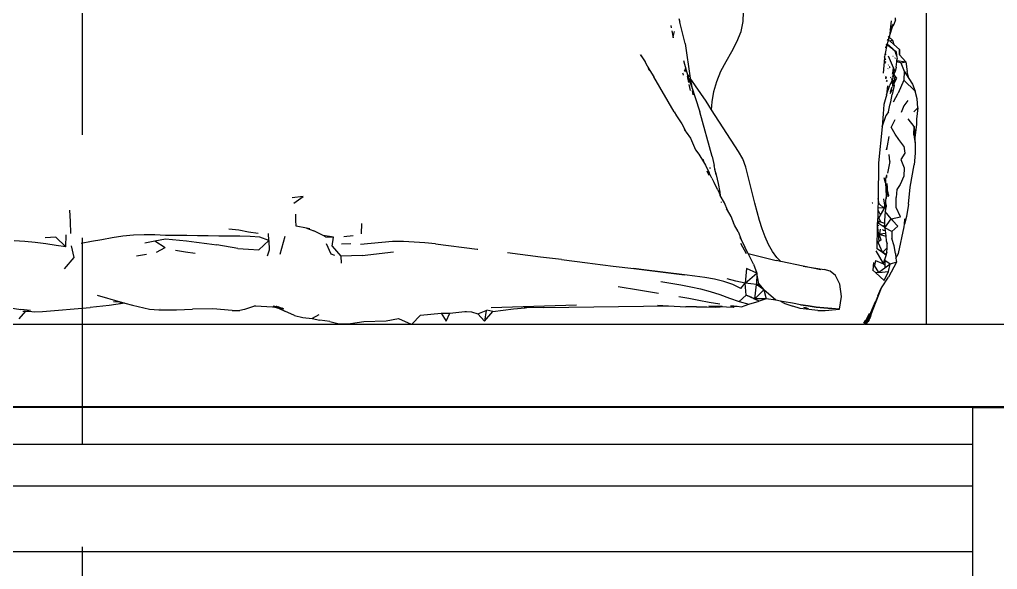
# Model space of a CAD drawing. Header units: millimetres. Extents: x 0 to 460473, y -68369 to 85219.
# Drawn here: x 224416 to 225009, y -38177 to -37843 of the extents above; entities that cross this region are included whole.
import ezdxf

# ---------------------------------------------------------------- set-up
doc = ezdxf.new("R2010")
doc.units = ezdxf.units.MM
doc.header["$LTSCALE"] = 50
doc.linetypes.add('HIDDEN2', pattern=[0.1875, 0.125, -0.0625])
for name, color, linetype in [('fur', 6, 'Continuous'), ('ha', 8, 'Continuous'), ('hid', 8, 'HIDDEN2'), ('wall', 2, 'Continuous'), ('win', 4, 'Continuous')]:
    doc.layers.add(name, color=color, linetype=linetype)

# ---------------------------------------------------------------- blocks, each defined once
blk = doc.blocks.new('2600')
at = {"layer": 'win'}
for p, q in [((7239.25, -153521.01), (9759.25, -153521.01)), ((7249.25, -153608.51), (9749.25, -153608.51)), ((7249.25, -153608.51), (9749.25, -153608.51))]:
    blk.add_line(p, q, dxfattribs=at)
blk.add_lwpolyline([(7199.25, -153721.01), (7249.25, -153721.01), (7249.25, -153521.01), (7199.25, -153521.01)], close=True, dxfattribs=at)
blk.add_lwpolyline([(7249.25, -153543.51), (8579.25, -153543.51), (8579.25, -153568.51), (7249.25, -153568.51)], dxfattribs=at)
blk = doc.blocks.new('EWEDSF')
at = {"layer": 'wall', "color": 2}
blk.add_line((225434, 29829.7), (221434, 29829.7), dxfattribs=at)
at = {"layer": 'fur', "xscale": -1}
blk.add_blockref('2600', (232243.25, 183350.2), dxfattribs=at)
blk = doc.blocks.new('12312')
for p, q in [((250590.54, -37194.21), (250590.54, -38539.32)), ((250479.66, -38355.57), (250479.85, -38349.71)), ((250440.51, -38353.78), (250441.1, -38356.04)), ((250444.31, -38368.95), (250441.1, -38356.04)), ((250478.3, -38361.7), (250479.66, -38355.57)), ((250569.41, -38355.08), (250568.75, -38360.65)), ((250568.75, -38360.65), (250570.79, -38357.13)), ((250570.42, -38358.28), (250570.79, -38357.13)), ((250571.89, -38354.6), (250570.97, -38357.41)), ((250571.89, -38354.6), (250571.98, -38353.4)), ((250435.77, -38358.03), (250436.01, -38359.38)), ((250436.35, -38361.28), (250437.12, -38365.52)), ((250437.32, -38364.15), (250437.96, -38361.68)), ((250475.84, -38367.84), (250478.3, -38361.7)), ((250568.72, -38360.97), (250568.3, -38364.48)), ((250568.62, -38363.86), (250570.42, -38358.28)), ((250570.42, -38358.28), (250568.72, -38360.97)), ((250568.75, -38360.65), (250568.72, -38360.97)), ((250570.97, -38357.41), (250570.42, -38358.28)), ((250437.19, -38365.3), (250437.32, -38364.15)), ((250444.31, -38368.95), (250447.5, -38389.88)), ((250472.7, -38373.85), (250475.84, -38367.84)), ((250566.57, -38368.81), (250566.92, -38369.12)), ((250567.54, -38367.04), (250566.89, -38366.78)), ((250567.54, -38367.04), (250566.92, -38369.12)), ((250568.14, -38365.02), (250567.54, -38367.04)), ((250567.54, -38367.04), (250568.21, -38365.09)), ((250568.69, -38367.52), (250567.54, -38367.04)), ((250568.14, -38365.02), (250567.66, -38364.55)), ((250568.3, -38364.48), (250568.14, -38365.02)), ((250568.21, -38365.09), (250568.14, -38365.02)), ((250568.21, -38365.09), (250568.25, -38364.97)), ((250570.09, -38366.94), (250568.21, -38365.09)), ((250568.25, -38364.97), (250568.62, -38363.86)), ((250568.25, -38364.97), (250568.3, -38364.48)), ((250570.09, -38366.94), (250568.69, -38367.52)), ((250570.86, -38369.42), (250568.69, -38367.52)), ((250570.09, -38366.94), (250570.86, -38369.42)), ((250469.31, -38379.78), (250472.7, -38373.85)), ((250566.77, -38369.74), (250565.61, -38375.03)), ((250565.61, -38375.03), (250565.64, -38375.09)), ((250566.16, -38371.49), (250566.2, -38371.23)), ((250566.7, -38369.7), (250566.2, -38371.23)), ((250566.46, -38369.5), (250566.69, -38369.67)), ((250566.48, -38369.41), (250566.49, -38369.33)), ((250566.54, -38369.49), (250566.48, -38369.41)), ((250566.54, -38369.49), (250566.48, -38369.44)), ((250566.7, -38369.61), (250566.54, -38369.49)), ((250566.69, -38369.67), (250566.7, -38369.61)), ((250566.7, -38369.7), (250566.69, -38369.67)), ((250566.7, -38369.61), (250566.83, -38369.42)), ((250566.78, -38369.67), (250566.7, -38369.61)), ((250566.77, -38369.74), (250566.7, -38369.7)), ((250566.78, -38369.67), (250566.77, -38369.74)), ((250570.28, -38372.41), (250566.77, -38369.74)), ((250566.83, -38369.42), (250566.78, -38369.67)), ((250570.28, -38372.41), (250566.78, -38369.67)), ((250566.92, -38369.12), (250566.83, -38369.42)), ((250566.92, -38369.12), (250570.1, -38371.99)), ((250570.1, -38371.99), (250572.37, -38374.04)), ((250570.28, -38372.41), (250570.1, -38371.99)), ((250570.32, -38372.44), (250570.28, -38372.41)), ((250570.32, -38372.44), (250570.35, -38372.49)), ((250570.35, -38372.49), (250570.44, -38372.78)), ((250572.37, -38374.04), (250570.35, -38372.49)), ((250570.52, -38372.84), (250570.44, -38372.78)), ((250574.44, -38372.55), (250570.86, -38369.42)), ((250572.13, -38374.85), (250571.73, -38373.83)), ((250572.13, -38374.85), (250572.37, -38374.04)), ((250572.23, -38375.09), (250572.13, -38374.85)), ((250572.23, -38375.09), (250572.37, -38374.04)), ((250572.37, -38374.04), (250572.57, -38375.96)), ((250574.34, -38375.64), (250574.44, -38372.55)), ((250574.44, -38372.55), (250574.48, -38375.8)), ((250417.71, -38376.58), (250417.26, -38375.82)), ((250417.26, -38375.82), (250420.2, -38379.99)), ((250422.92, -38385.32), (250420.2, -38379.99)), ((250443.35, -38379.18), (250446.05, -38388.69)), ((250466.12, -38385.77), (250469.31, -38379.78)), ((250565.33, -38377.61), (250564.48, -38386.85)), ((250565.45, -38380.37), (250565.22, -38380.56)), ((250565.38, -38377.1), (250565.33, -38377.61)), ((250565.33, -38377.61), (250565.82, -38378.91)), ((250565.5, -38375.76), (250565.38, -38377.1)), ((250565.82, -38378.91), (250565.38, -38377.1)), ((250565.49, -38381.02), (250565.64, -38380.73)), ((250565.64, -38375.09), (250565.5, -38375.76)), ((250565.64, -38375.09), (250566.03, -38375.88)), ((250566.14, -38379.79), (250565.67, -38380.18)), ((250565.83, -38380.37), (250566.14, -38379.79)), ((250570.84, -38383.64), (250567.74, -38376.66)), ((250570.4, -38376.56), (250570.52, -38376.55)), ((250571.35, -38377.5), (250571.37, -38377.44)), ((250571.59, -38377.67), (250571.59, -38377.74)), ((250571.73, -38377.89), (250571.76, -38377.86)), ((250571.84, -38378), (250571.85, -38377.95)), ((250571.9, -38378), (250571.88, -38378.03)), ((250572, -38378.15), (250572.01, -38378.12)), ((250572.57, -38375.96), (250572.23, -38375.09)), ((250572.42, -38383.18), (250572.75, -38380.04)), ((250573.2, -38377.54), (250572.57, -38375.96)), ((250572.75, -38380.04), (250572.83, -38379.28)), ((250575.2, -38380.7), (250572.75, -38380.04)), ((250572.83, -38379.28), (250572.86, -38379.01)), ((250572.83, -38379.28), (250578.27, -38379.96)), ((250572.86, -38379.01), (250573.2, -38377.54)), ((250574.34, -38375.64), (250574.48, -38375.8)), ((250574.48, -38375.8), (250578.27, -38379.96)), ((250575.2, -38380.7), (250578.27, -38379.96)), ((250575.2, -38380.7), (250577.25, -38385.77)), ((250578.27, -38379.96), (250579.04, -38385.84)), ((250421.81, -38383.33), (250422.92, -38385.32)), ((250422.92, -38385.32), (250422.14, -38384.02)), ((250422.92, -38385.32), (250425.31, -38389.14)), ((250442.79, -38386.7), (250442.97, -38387.17)), ((250444.36, -38385.55), (250444.03, -38385.11)), ((250444.49, -38385.97), (250444.03, -38385.11)), ((250444.36, -38385.55), (250444.15, -38384.9)), ((250444.19, -38384.37), (250444.24, -38384.5)), ((250444.44, -38385.66), (250444.36, -38385.55)), ((250444.49, -38385.97), (250444.36, -38385.55)), ((250444.51, -38386.08), (250444.49, -38385.97)), ((250463.56, -38391.91), (250466.12, -38385.77)), ((250567.44, -38384.16), (250567.38, -38384.22)), ((250567.44, -38384.3), (250567.49, -38384.26)), ((250567.52, -38382.1), (250567.74, -38381.87)), ((250568.46, -38382.98), (250568.22, -38383.26)), ((250568.39, -38383.46), (250568.63, -38383.24)), ((250570.25, -38387.06), (250570.84, -38383.64)), ((250570.84, -38383.64), (250570.45, -38388.63)), ((250571.84, -38386), (250570.84, -38383.64)), ((250570.88, -38387.82), (250571.84, -38386)), ((250572.42, -38383.18), (250571.84, -38386)), ((250577.25, -38385.77), (250577.03, -38391.15)), ((250577.25, -38385.77), (250580.09, -38390.13)), ((250580.09, -38390.13), (250579.04, -38385.84)), ((250437.76, -38410.33), (250425.31, -38389.14)), ((250442.97, -38387.17), (250443.27, -38388.08)), ((250445.77, -38389.16), (250446.05, -38389.66)), ((250446.88, -38388.96), (250445.88, -38387.61)), ((250446.05, -38389.66), (250445.9, -38388.94)), ((250445.92, -38388.92), (250446.23, -38389.48)), ((250446.44, -38389.89), (250446.05, -38388.69)), ((250446.69, -38392.64), (250446.05, -38389.66)), ((250446.05, -38389.66), (250446.42, -38390.32)), ((250446.24, -38389.51), (250446.23, -38389.48)), ((250446.48, -38389.97), (250446.44, -38389.89)), ((250447.5, -38391.86), (250446.48, -38389.97)), ((250446.48, -38389.97), (250447.48, -38391.71)), ((250446.48, -38389.97), (250446.8, -38390.97)), ((250446.8, -38390.97), (250446.87, -38391.09)), ((250446.87, -38391.09), (250447.59, -38392.36)), ((250446.87, -38391.09), (250448.36, -38395.48)), ((250447.06, -38389.23), (250446.88, -38388.96)), ((250457.05, -38403.91), (250447.5, -38389.88)), ((250447.5, -38389.88), (250448.36, -38395.48)), ((250461.84, -38398.11), (250463.56, -38391.91)), ((250565.49, -38388.36), (250565.52, -38388.35)), ((250566.52, -38389.4), (250565.76, -38389.32)), ((250566.05, -38390.43), (250566.52, -38389.4)), ((250566.44, -38391.94), (250566.81, -38391.43)), ((250566.81, -38391.43), (250566.49, -38392.11)), ((250569.86, -38391.26), (250568.58, -38394.27)), ((250569.33, -38389.68), (250568.85, -38389.63)), ((250569.86, -38391.26), (250569.7, -38390.09)), ((250570.1, -38390.68), (250569.86, -38391.26)), ((250570.3, -38394.41), (250569.86, -38391.26)), ((250570.04, -38390.47), (250570.1, -38390.68)), ((250570.14, -38390.58), (250570.1, -38390.68)), ((250570.1, -38390.68), (250570.86, -38393.54)), ((250570.33, -38390.04), (250570.14, -38390.58)), ((250570.15, -38386.95), (250570.25, -38387.06)), ((250570.15, -38387.36), (250570.19, -38387.39)), ((250570.15, -38387.62), (250570.19, -38387.39)), ((250570.15, -38389.2), (250570.45, -38388.63)), ((250570.19, -38387.39), (250570.25, -38387.06)), ((250570.45, -38388.63), (250570.33, -38390.04)), ((250570.45, -38388.63), (250570.82, -38387.93)), ((250570.82, -38387.93), (250570.88, -38387.82)), ((250570.82, -38387.93), (250571.36, -38388.39)), ((250570.88, -38387.82), (250571.36, -38388.39)), ((250571.57, -38388.57), (250570.89, -38393.38)), ((250570.89, -38393.38), (250572.73, -38390.02)), ((250571.36, -38388.39), (250571.57, -38388.57)), ((250572.73, -38390.02), (250571.57, -38388.57)), ((250577.03, -38391.15), (250573.57, -38399.08)), ((250583.87, -38397.84), (250577.03, -38391.15)), ((250580.09, -38390.13), (250582.3, -38393.51)), ((250447.73, -38397.51), (250446.93, -38393.79)), ((250448.36, -38395.48), (250450.44, -38401.59)), ((250448.36, -38395.48), (250448.43, -38395.96)), ((250448.65, -38397.36), (250449.05, -38400.01)), ((250460.74, -38404.27), (250461.84, -38398.11)), ((250566.52, -38400.04), (250568.58, -38394.27)), ((250567.12, -38394.52), (250566.52, -38400.04)), ((250569.76, -38397.09), (250568.71, -38399.23)), ((250568.71, -38399.23), (250569.77, -38397.35)), ((250569.68, -38395.47), (250568.72, -38398.54)), ((250571.09, -38394.37), (250569.9, -38399.93)), ((250570.3, -38394.41), (250570.28, -38394.48)), ((250570.28, -38394.48), (250570.3, -38394.45)), ((250570.36, -38394.94), (250570.28, -38394.48)), ((250570.3, -38394.45), (250570.3, -38394.41)), ((250570.86, -38393.54), (250570.7, -38394.67)), ((250570.89, -38393.38), (250570.86, -38393.54)), ((250570.86, -38393.54), (250571.09, -38394.37)), ((250582.3, -38393.51), (250583.87, -38397.84)), ((250585.1, -38402.4), (250583.87, -38397.84)), ((250450.44, -38401.59), (250453.32, -38410.37)), ((250460.4, -38409.1), (250457.05, -38403.91)), ((250460.4, -38409.1), (250460.74, -38404.27)), ((250566.15, -38401.6), (250564.89, -38405.98)), ((250566.48, -38400.44), (250566.15, -38401.6)), ((250566.15, -38401.6), (250566.2, -38401.71)), ((250566.52, -38400.04), (250566.48, -38400.44)), ((250568.61, -38406.34), (250569.19, -38404.26)), ((250568.71, -38399.31), (250568.71, -38399.23)), ((250569.19, -38404.26), (250569.9, -38399.93)), ((250570.84, -38404.23), (250573.57, -38399.08)), ((250579.4, -38403.44), (250576.95, -38406.72)), ((250585.49, -38407.97), (250585.1, -38402.4)), ((250437.76, -38410.33), (250439.25, -38412.83)), ((250460.72, -38437.39), (250453.32, -38410.37)), ((250476.84, -38434.55), (250460.4, -38409.1)), ((250564.89, -38405.98), (250564.52, -38411.51)), ((250567.71, -38410.39), (250566.35, -38412.49)), ((250567.71, -38410.39), (250568.61, -38406.34)), ((250576.95, -38406.72), (250575.36, -38410.8)), ((250583.01, -38410.46), (250585.49, -38407.97)), ((250585.49, -38407.97), (250584.77, -38414.8)), ((250439.25, -38412.83), (250442.39, -38417.7)), ((250564.52, -38411.51), (250563.78, -38419.52)), ((250563.78, -38419.52), (250566.35, -38412.49)), ((250566.35, -38412.49), (250566.48, -38412.15)), ((250571.61, -38415.29), (250569.33, -38419.61)), ((250583.22, -38419.33), (250579.71, -38414.68)), ((250584.77, -38414.8), (250584.65, -38418.14)), ((250442.39, -38417.7), (250444.98, -38422.75)), ((250443.76, -38421.09), (250444.98, -38422.75)), ((250563.78, -38419.52), (250561.75, -38441.32)), ((250571.82, -38424.02), (250569.33, -38419.61)), ((250583.12, -38424.42), (250583.22, -38419.33)), ((250583.22, -38419.33), (250583.64, -38426.01)), ((250584.65, -38418.14), (250583.64, -38426.01)), ((250444.98, -38422.75), (250447.67, -38426.41)), ((250447.67, -38426.41), (250450.76, -38433.37)), ((250567.98, -38425.44), (250566.85, -38430.94)), ((250574.05, -38427.07), (250571.82, -38424.02)), ((250577.09, -38431.24), (250574.05, -38427.07)), ((250583.12, -38424.42), (250583.8, -38429.83)), ((250583.64, -38426.01), (250583.7, -38427.02)), ((250583.7, -38427.02), (250583.8, -38429.83)), ((250450.76, -38433.37), (250452.71, -38436)), ((250566.85, -38430.94), (250566.52, -38433.39)), ((250566.52, -38433.39), (250566.84, -38431.67)), ((250577.09, -38431.24), (250577.59, -38435.38)), ((250583.8, -38429.83), (250583.94, -38435.39)), ((250452.71, -38436), (250455.5, -38440.73)), ((250455.5, -38440.73), (250455.06, -38439.07)), ((250455.29, -38439.26), (250455.5, -38440.73)), ((250460.72, -38437.39), (250461.93, -38442.94)), ((250479.41, -38438.97), (250476.84, -38434.55)), ((250481.29, -38443.99), (250479.41, -38438.97)), ((250568.44, -38440.48), (250568.12, -38436.27)), ((250577.59, -38435.38), (250575.27, -38439.33)), ((250575.27, -38439.33), (250577.14, -38444.35)), ((250583.94, -38435.39), (250583.33, -38442.61)), ((250455.5, -38440.73), (250456.69, -38442.75)), ((250456.69, -38442.75), (250459.05, -38447.49)), ((250459.35, -38444.32), (250459.51, -38444.86)), ((250459.58, -38444.3), (250459.55, -38444.2)), ((250463.16, -38448.55), (250461.93, -38442.94)), ((250462.17, -38445.23), (250463.16, -38448.55)), ((250486.59, -38465.71), (250481.29, -38443.99)), ((250561.75, -38441.32), (250561.4, -38462.89)), ((250568.44, -38440.48), (250567.16, -38447.6)), ((250577.14, -38444.35), (250577.04, -38449.51)), ((250580.88, -38456.17), (250583.33, -38442.61)), ((250457.48, -38446.21), (250458.71, -38448.83)), ((250460.5, -38450.73), (250459.05, -38447.49)), ((250460.5, -38450.73), (250462.02, -38453.43)), ((250463.16, -38448.55), (250464.45, -38453.79)), ((250565.94, -38453.43), (250565.06, -38450.48)), ((250565.99, -38451.57), (250565.89, -38452.29)), ((250566.43, -38448.69), (250565.99, -38451.34)), ((250565.99, -38451.34), (250566.01, -38451.47)), ((250566.01, -38451.47), (250565.99, -38451.57)), ((250565.99, -38451.57), (250566.05, -38451.7)), ((250566, -38451.86), (250566.05, -38451.7)), ((250566.43, -38448.69), (250566.42, -38450.32)), ((250577.04, -38449.51), (250574.8, -38454.4)), ((250464.28, -38457.72), (250462.02, -38453.43)), ((250464.28, -38457.72), (250465.62, -38461)), ((250464.45, -38453.79), (250465.44, -38459.1)), ((250565.89, -38452.29), (250565.94, -38453.43)), ((250565.94, -38453.43), (250566.3, -38461.59)), ((250566.55, -38455.83), (250566.55, -38456.03)), ((250566.55, -38456.03), (250566.83, -38458.01)), ((250566.56, -38455.6), (250566.56, -38455.51)), ((250566.56, -38455.6), (250566.9, -38457.49)), ((250566.81, -38456.29), (250566.56, -38455.6)), ((250566.58, -38454.91), (250566.81, -38456.29)), ((250566.61, -38453.84), (250566.81, -38456.29)), ((250566.81, -38456.39), (250566.81, -38456.29)), ((250566.81, -38456.39), (250566.9, -38457.49)), ((250566.83, -38458.01), (250566.9, -38457.56)), ((250566.83, -38458.01), (250566.84, -38458.12)), ((250566.9, -38457.49), (250566.9, -38457.56)), ((250566.9, -38457.56), (250567.58, -38461.56)), ((250572.79, -38457.54), (250572.3, -38462.43)), ((250574.8, -38454.4), (250572.79, -38457.54)), ((250579.9, -38466.33), (250580.88, -38456.17)), ((250212.67, -38461.69), (250206.13, -38462.66)), ((250207.16, -38465.79), (250212.67, -38461.69)), ((250465.44, -38459.1), (250465.71, -38461.16)), ((250465.71, -38461.16), (250465.62, -38461)), ((250468.26, -38465.56), (250465.71, -38461.16)), ((250561.4, -38462.89), (250561.36, -38465.56)), ((250562.04, -38466.21), (250561.4, -38462.89)), ((250565.44, -38467.04), (250564.98, -38463.21)), ((250566.3, -38461.59), (250565.92, -38464.16)), ((250566.82, -38458.32), (250566.3, -38461.59)), ((250566.3, -38461.59), (250566.36, -38462.89)), ((250566.36, -38462.89), (250566.82, -38458.32)), ((250566.8, -38458.17), (250566.84, -38458.12)), ((250566.82, -38458.32), (250566.8, -38458.17)), ((250566.82, -38458.32), (250567.27, -38462.05)), ((250566.84, -38458.12), (250567.33, -38461.96)), ((250567.16, -38458.43), (250567.66, -38461.44)), ((250567.85, -38461.17), (250567.77, -38460.64)), ((250572.43, -38468.35), (250572.3, -38462.43)), ((250466.22, -38465.05), (250466.26, -38465.33)), ((250470.04, -38470.07), (250468.26, -38465.56)), ((250470.04, -38470.07), (250469.52, -38469.21)), ((250489.52, -38476.29), (250486.59, -38465.71)), ((250558.09, -38466.02), (250557.81, -38465.98)), ((250557.82, -38465.54), (250558.04, -38465.49)), ((250558.04, -38465.49), (250558.08, -38465.4)), ((250558.04, -38465.49), (250558.08, -38465.5)), ((250561.29, -38469.86), (250561.28, -38470.4)), ((250561.32, -38468.44), (250561.29, -38469.86)), ((250561.29, -38469.86), (250562.9, -38473.08)), ((250561.36, -38465.56), (250561.32, -38468.44)), ((250561.32, -38468.44), (250564.64, -38468.69)), ((250561.36, -38465.56), (250562.04, -38466.21)), ((250562.04, -38466.21), (250564.64, -38468.69)), ((250562.9, -38473.08), (250564.84, -38469.6)), ((250564.64, -38468.69), (250565.04, -38468.72)), ((250564.84, -38469.6), (250565.04, -38468.72)), ((250564.84, -38469.6), (250565.31, -38468.74)), ((250565.04, -38468.72), (250565.44, -38467.04)), ((250565.04, -38468.72), (250565.31, -38468.74)), ((250565.31, -38468.74), (250565.97, -38467.56)), ((250565.94, -38469.5), (250565.7, -38470.88)), ((250565.92, -38464.16), (250565.92, -38465.54)), ((250565.92, -38465.54), (250566.29, -38467.49)), ((250565.97, -38467.56), (250565.92, -38465.54)), ((250565.99, -38468.97), (250565.94, -38469.5)), ((250566, -38468.8), (250565.97, -38467.56)), ((250565.99, -38468.97), (250566, -38468.8)), ((250566.29, -38467.49), (250566, -38468.8)), ((250566, -38468.8), (250566.06, -38468.8)), ((250574.96, -38474.09), (250572.43, -38468.35)), ((250579.9, -38466.33), (250578.68, -38473.93)), ((250071.57, -38476.94), (250071.24, -38470.14)), ((250208.36, -38476.07), (250208.3, -38472.52)), ((250472.4, -38473.99), (250470.04, -38470.07)), ((250474.34, -38479.13), (250472.4, -38473.99)), ((250561.22, -38473.46), (250561.1, -38476.59)), ((250561.28, -38470.4), (250561.17, -38473.36)), ((250561.17, -38473.36), (250561.22, -38473.46)), ((250561.22, -38473.46), (250561.87, -38474.93)), ((250561.68, -38475.28), (250561.76, -38475.13)), ((250561.87, -38474.93), (250562.9, -38473.08)), ((250561.87, -38474.93), (250562.87, -38477.17)), ((250565.7, -38470.88), (250565.23, -38476.38)), ((250565.46, -38480.69), (250569.25, -38475.35)), ((250569.25, -38475.35), (250565.7, -38470.88)), ((250569.25, -38475.35), (250574.96, -38474.09)), ((250569.25, -38475.35), (250569.52, -38475.64)), ((250569.52, -38475.64), (250569.49, -38475.53)), ((250569.52, -38475.64), (250569.71, -38475.84)), ((250569.74, -38475.72), (250569.71, -38475.84)), ((250569.71, -38475.84), (250570.11, -38476.28)), ((250578.68, -38473.93), (250577.42, -38478.45)), ((250577.42, -38478.45), (250577.7, -38475.22)), ((250071.89, -38484.29), (250071.57, -38476.94)), ((250173.64, -38482.24), (250167.57, -38481.51)), ((250208.47, -38479.78), (250208.36, -38476.07)), ((250214.85, -38480.88), (250208.47, -38479.78)), ((250216.71, -38481.37), (250214.85, -38480.88)), ((250214.85, -38480.88), (250219.12, -38482.63)), ((250248.04, -38484.51), (250248.42, -38478.14)), ((250474.34, -38479.13), (250473.62, -38477.89)), ((250476.52, -38482.9), (250474.34, -38479.13)), ((250491.12, -38481.41), (250489.52, -38476.29)), ((250492.92, -38486.32), (250491.12, -38481.41)), ((250561.01, -38482.4), (250561.06, -38480.11)), ((250561.04, -38479.88), (250561.08, -38477.73)), ((250561.06, -38480.11), (250561.04, -38479.88)), ((250561.06, -38480.11), (250561.29, -38482.6)), ((250561.14, -38477.14), (250561.08, -38477.73)), ((250561.85, -38478.23), (250561.08, -38477.73)), ((250561.12, -38476.89), (250561.09, -38477.07)), ((250561.09, -38477.11), (250561.09, -38477.07)), ((250561.09, -38477.11), (250561.14, -38477.14)), ((250561.1, -38476.59), (250561.1, -38476.86)), ((250561.1, -38476.59), (250562.87, -38477.17)), ((250561.1, -38476.86), (250561.12, -38476.89)), ((250561.12, -38476.89), (250562.01, -38478.33)), ((250561.85, -38478.23), (250561.14, -38477.14)), ((250561.86, -38479.59), (250561.5, -38479.21)), ((250562.01, -38478.33), (250561.85, -38478.23)), ((250564.54, -38479.95), (250562.01, -38478.33)), ((250562.43, -38476.84), (250562.3, -38476.72)), ((250562.37, -38484.48), (250562.8, -38481.56)), ((250562.87, -38477.17), (250565.23, -38477.94)), ((250565.24, -38479.35), (250564.54, -38479.95)), ((250564.84, -38480.14), (250564.54, -38479.95)), ((250565.31, -38479.91), (250564.84, -38480.14)), ((250565.35, -38480.47), (250564.84, -38480.14)), ((250565.23, -38476.38), (250565.23, -38477.94)), ((250565.23, -38477.94), (250565.24, -38479.35)), ((250565.24, -38479.35), (250565.24, -38479.56)), ((250565.24, -38479.56), (250565.31, -38479.91)), ((250565.31, -38479.91), (250565.35, -38480.47)), ((250565.43, -38480.52), (250565.35, -38480.47)), ((250565.35, -38480.47), (250565.65, -38482.4)), ((250569.71, -38483.03), (250565.46, -38480.69)), ((250573.39, -38479.83), (250569.71, -38483.03)), ((250570.07, -38475.97), (250570.11, -38476.28)), ((250570.11, -38476.28), (250570.09, -38475.99)), ((250570.14, -38476.31), (250570.11, -38476.28)), ((250570.14, -38476.31), (250573.39, -38479.83)), ((250573.72, -38496.27), (250577.27, -38480.15)), ((250577.27, -38480.15), (250577.42, -38478.45)), ((250062.8, -38486.37), (250056.35, -38486.83)), ((250068.78, -38492.38), (250062.8, -38486.37)), ((250068.78, -38492.38), (250068.98, -38485.04)), ((250097.01, -38486.82), (250090.64, -38488)), ((250103.43, -38485.85), (250097.01, -38486.82)), ((250109.91, -38485.25), (250103.43, -38485.85)), ((250116.39, -38484.99), (250109.91, -38485.25)), ((250122.85, -38485.03), (250116.39, -38484.99)), ((250122.84, -38488.68), (250129.17, -38487.49)), ((250129.27, -38485.35), (250122.85, -38485.03)), ((250129.17, -38487.49), (250142, -38488.61)), ((250142.14, -38485.44), (250129.27, -38485.35)), ((250148.63, -38485.53), (250142.14, -38485.44)), ((250155.16, -38485.69), (250148.63, -38485.53)), ((250161.7, -38485.78), (250155.16, -38485.69)), ((250168.14, -38485.81), (250161.7, -38485.78)), ((250174.41, -38485.85), (250168.14, -38485.81)), ((250179.66, -38483.46), (250173.64, -38482.24)), ((250180.52, -38486.03), (250174.41, -38485.85)), ((250185.55, -38484.3), (250179.66, -38483.46)), ((250186.52, -38486.4), (250180.52, -38486.03)), ((250192, -38488.46), (250186.52, -38486.4)), ((250192, -38488.46), (250191.64, -38484.17)), ((250201.54, -38485.99), (250198.58, -38497.02)), ((250224.8, -38485.33), (250219.12, -38482.63)), ((250231.16, -38486.51), (250224.8, -38485.33)), ((250226.33, -38486.31), (250224.8, -38485.33)), ((250226.33, -38486.31), (250231.16, -38486.51)), ((250230.29, -38491.9), (250231.16, -38486.51)), ((250243.04, -38485.53), (250237.38, -38486.18)), ((250476.52, -38482.9), (250478.27, -38487.93)), ((250477.62, -38486.67), (250478.27, -38487.93)), ((250494.96, -38490.91), (250492.92, -38486.32)), ((250560.88, -38488.6), (250560.96, -38484.68)), ((250560.96, -38484.61), (250560.97, -38483.99)), ((250560.96, -38484.61), (250561.05, -38484.63)), ((250560.96, -38484.68), (250560.96, -38484.61)), ((250560.96, -38484.68), (250561.05, -38484.82)), ((250560.97, -38483.99), (250560.98, -38483.88)), ((250560.98, -38483.58), (250561.01, -38482.4)), ((250560.98, -38483.58), (250560.98, -38483.88)), ((250560.98, -38483.88), (250561.04, -38483.91)), ((250561.29, -38482.6), (250561.89, -38489.12)), ((250561.88, -38484.27), (250561.29, -38482.6)), ((250561.88, -38484.27), (250562.37, -38484.48)), ((250562.09, -38484.87), (250561.88, -38484.27)), ((250562.09, -38484.87), (250563.98, -38485.29)), ((250563.21, -38488.03), (250562.09, -38484.87)), ((250562.37, -38484.48), (250565.83, -38484.11)), ((250562.37, -38484.48), (250563.98, -38485.29)), ((250563.98, -38485.29), (250566.01, -38485.74)), ((250564.4, -38482.18), (250564.07, -38481.85)), ((250564.21, -38481.88), (250564.4, -38482.18)), ((250564.4, -38482.18), (250565.65, -38482.4)), ((250565.65, -38482.4), (250565.83, -38484.11)), ((250565.83, -38484.11), (250566.01, -38485.74)), ((250566.01, -38485.74), (250566.33, -38488.75)), ((250569.71, -38483.03), (250569.72, -38487.29)), ((250571.16, -38491.65), (250569.72, -38487.29)), ((250043.92, -38489.03), (250037.51, -38488.61)), ((250050.29, -38489.68), (250043.92, -38489.03)), ((250056.63, -38490.51), (250050.29, -38489.68)), ((250062.92, -38491.43), (250056.63, -38490.51)), ((250068.78, -38492.38), (250062.92, -38491.43)), ((250072.12, -38491.73), (250073.58, -38498.7)), ((250084.3, -38489.15), (250078.08, -38490.37)), ((250090.64, -38488), (250084.3, -38489.15)), ((250116.75, -38489.92), (250122.84, -38488.68)), ((250122.84, -38488.68), (250129, -38492.76)), ((250123.75, -38495.55), (250129, -38492.76)), ((250142, -38488.61), (250148.14, -38489.4)), ((250148.14, -38489.4), (250154.27, -38490.22)), ((250154.27, -38490.22), (250160.45, -38491.12)), ((250173.17, -38493.3), (250160.45, -38491.12)), ((250173.17, -38493.3), (250179.6, -38493.67)), ((250192, -38488.46), (250185.88, -38494.11)), ((250192, -38488.46), (250192.12, -38494.28)), ((250226.63, -38490.28), (250229.53, -38496.5)), ((250230.29, -38491.9), (250235.58, -38498.02)), ((250241.62, -38490.44), (250235.93, -38490.61)), ((250260.47, -38489.59), (250247.59, -38490.82)), ((250267, -38489.17), (250260.47, -38489.59)), ((250273.56, -38489.06), (250267, -38489.17)), ((250280.09, -38489.39), (250273.56, -38489.06)), ((250286.56, -38489.87), (250280.09, -38489.39)), ((250293, -38490.44), (250286.56, -38489.87)), ((250293, -38490.44), (250318.34, -38493.66)), ((250477.97, -38490.09), (250481.47, -38496.37)), ((250478.27, -38487.93), (250480.59, -38492.44)), ((250482.52, -38496.26), (250480.59, -38492.44)), ((250497.28, -38495.11), (250494.96, -38490.91)), ((250560.37, -38492.96), (250560.8, -38493.26)), ((250560.8, -38493.26), (250560.88, -38488.6)), ((250560.8, -38493.26), (250563.49, -38495.19)), ((250560.88, -38488.6), (250561.46, -38489.9)), ((250561.89, -38489.12), (250561.46, -38489.9)), ((250561.46, -38489.9), (250563.93, -38495.41)), ((250563.21, -38488.03), (250561.89, -38489.12)), ((250564.34, -38495.63), (250566.83, -38492.98)), ((250566.33, -38488.75), (250566.98, -38490.5)), ((250566.67, -38495.82), (250566.83, -38492.98)), ((250566.83, -38492.98), (250566.98, -38490.5)), ((250571.89, -38496.29), (250571.16, -38491.65)), ((250073.58, -38498.7), (250067.86, -38505.71)), ((250111.74, -38497.82), (250117.74, -38496.66)), ((250135.36, -38494.39), (250141.36, -38495.31)), ((250141.36, -38495.31), (250147.3, -38496.15)), ((250179.6, -38493.67), (250185.88, -38494.11)), ((250192.12, -38494.28), (250190.83, -38498.07)), ((250229.53, -38496.5), (250231.73, -38497.42)), ((250248.48, -38497.55), (250235.58, -38498.02)), ((250235.58, -38498.02), (250235.85, -38502.15)), ((250248.48, -38497.55), (250267.61, -38495.41)), ((250318.34, -38493.66), (250318.69, -38493.7)), ((250318.69, -38493.7), (250318.73, -38493.71)), ((250356.68, -38498.54), (250336.75, -38495.93)), ((250369.39, -38500.05), (250356.68, -38498.54)), ((250485.88, -38502.91), (250482.52, -38496.26)), ((250482.52, -38496.26), (250499.66, -38500.6)), ((250499.93, -38498.8), (250497.28, -38495.11)), ((250502.46, -38501.18), (250499.93, -38498.8)), ((250560.04, -38494.74), (250564.51, -38502.47)), ((250563.49, -38495.19), (250563.93, -38495.41)), ((250563.49, -38495.19), (250563.99, -38495.54)), ((250563.93, -38495.41), (250563.99, -38495.54)), ((250563.93, -38495.41), (250564.34, -38495.63)), ((250563.99, -38495.54), (250564.25, -38495.72)), ((250564.25, -38495.72), (250564.34, -38495.63)), ((250564.25, -38495.72), (250564.82, -38496.13)), ((250564.34, -38495.63), (250566.39, -38496.7)), ((250566.24, -38497.14), (250564.51, -38502.47)), ((250564.82, -38496.13), (250565.09, -38496.24)), ((250564.82, -38496.13), (250565.08, -38496.32)), ((250565.08, -38496.32), (250565.09, -38496.24)), ((250565.08, -38496.32), (250565.24, -38496.43)), ((250565.09, -38496.24), (250565.27, -38496.31)), ((250565.27, -38496.31), (250565.24, -38496.43)), ((250565.24, -38496.43), (250565.28, -38496.46)), ((250565.27, -38496.31), (250565.31, -38496.33)), ((250565.31, -38496.33), (250565.28, -38496.46)), ((250565.28, -38496.46), (250566.24, -38497.14)), ((250565.31, -38496.33), (250566.4, -38496.77)), ((250565.59, -38500.54), (250566.03, -38498.03)), ((250566.4, -38496.77), (250566.24, -38497.14)), ((250566.24, -38497.14), (250566.28, -38497.17)), ((250566.67, -38495.82), (250566.39, -38496.7)), ((250566.39, -38496.7), (250566.41, -38496.71)), ((250566.39, -38496.7), (250566.4, -38496.77)), ((250571.89, -38496.29), (250572.24, -38499.25)), ((250572.24, -38499.25), (250573.72, -38496.27)), ((250572.24, -38499.25), (250572.53, -38501.62)), ((250369.39, -38500.05), (250385.22, -38502.02)), ((250385.22, -38502.02), (250388.3, -38502.4)), ((250388.3, -38502.4), (250400.81, -38503.99)), ((250400.81, -38503.99), (250413.24, -38505.49)), ((250413.24, -38505.49), (250444.03, -38509.25)), ((250419.4, -38506.29), (250413.24, -38505.49)), ((250481.58, -38505.45), (250480.77, -38514.29)), ((250487.8, -38508.29), (250481.58, -38505.45)), ((250485.88, -38502.91), (250487.8, -38508.29)), ((250502.46, -38501.18), (250499.66, -38500.6)), ((250516.01, -38503.99), (250502.46, -38501.18)), ((250516.01, -38503.99), (250528.62, -38506.04)), ((250526.78, -38506.23), (250516.01, -38503.99)), ((250558.71, -38501.84), (250558.3, -38506.45)), ((250558.71, -38501.78), (250558.71, -38501.84)), ((250559.21, -38503.6), (250559.07, -38503.37)), ((250559.81, -38500.57), (250559.21, -38503.6)), ((250561.8, -38507.83), (250559.21, -38503.6)), ((250559.81, -38500.57), (250563.67, -38502.13)), ((250565.47, -38505.16), (250561.8, -38507.83)), ((250563.58, -38502.48), (250563.67, -38502.13)), ((250563.67, -38502.13), (250563.9, -38502.22)), ((250563.9, -38502.22), (250563.81, -38502.59)), ((250563.9, -38502.22), (250564.51, -38502.47)), ((250564.51, -38502.47), (250565.52, -38503.29)), ((250568.77, -38502.76), (250565.47, -38505.16)), ((250565.52, -38503.29), (250565.47, -38505.16)), ((250565.59, -38500.54), (250565.52, -38503.29)), ((250568.77, -38502.76), (250565.59, -38500.54)), ((250567.62, -38507.33), (250568.77, -38502.76)), ((250572.53, -38501.62), (250567.76, -38510.79)), ((250572.53, -38501.62), (250568.77, -38502.76)), ((250444.03, -38509.25), (250419.4, -38506.29)), ((250450.2, -38510.06), (250444.03, -38509.25)), ((250456.24, -38510.91), (250450.2, -38510.06)), ((250462.17, -38512), (250456.24, -38510.91)), ((250480.77, -38514.29), (250487.8, -38508.29)), ((250487.8, -38508.29), (250487.65, -38515.14)), ((250489.06, -38514.81), (250487.8, -38508.29)), ((250532.27, -38507.14), (250528.62, -38506.04)), ((250535.62, -38509.78), (250532.27, -38507.14)), ((250538.2, -38515.01), (250535.62, -38509.78)), ((250558.3, -38506.45), (250558.05, -38506.23)), ((250559.99, -38507.99), (250558.3, -38506.45)), ((250561.8, -38507.83), (250559.99, -38507.99)), ((250565.19, -38512.72), (250559.99, -38507.99)), ((250561.8, -38507.83), (250567.62, -38507.33)), ((250563.53, -38517.14), (250567.76, -38510.79)), ((250565.19, -38512.72), (250567.62, -38507.33)), ((250403.81, -38516.47), (250416.05, -38518.45)), ((250429.55, -38513.38), (250435.64, -38514.32)), ((250435.64, -38514.32), (250441.73, -38515.36)), ((250441.73, -38515.36), (250447.76, -38516.52)), ((250447.76, -38516.52), (250453.71, -38517.85)), ((250467.9, -38513.38), (250462.17, -38512)), ((250473.3, -38515.22), (250467.9, -38513.38)), ((250475.08, -38513.23), (250469.96, -38511.68)), ((250478.21, -38517.69), (250473.3, -38515.22)), ((250480.77, -38514.29), (250475.08, -38513.23)), ((250478.21, -38517.69), (250480.77, -38514.29)), ((250487.65, -38515.14), (250480.77, -38514.29)), ((250481.44, -38521.66), (250480.77, -38514.29)), ((250486.69, -38523.91), (250487.65, -38515.14)), ((250487.65, -38515.14), (250487.73, -38515.12)), ((250488.18, -38515.52), (250487.65, -38515.14)), ((250487.73, -38515.12), (250489.06, -38514.81)), ((250487.73, -38515.12), (250488.18, -38515.52)), ((250489.1, -38516.18), (250488.18, -38515.52)), ((250489.06, -38514.81), (250489.1, -38516.18)), ((250489.06, -38514.81), (250492.18, -38518.39)), ((250489.16, -38516.22), (250489.06, -38514.81)), ((250489.16, -38516.22), (250489.1, -38516.18)), ((250492.18, -38518.39), (250489.16, -38516.22)), ((250539.31, -38522.39), (250538.2, -38515.01)), ((250557.02, -38533.71), (250563.53, -38517.14)), ((250563.32, -38517.46), (250563.53, -38517.14)), ((250087.84, -38521.56), (250101.74, -38525.63)), ((250416.05, -38518.45), (250422.17, -38519.4)), ((250422.17, -38519.4), (250428.3, -38520.34)), ((250440.5, -38522.38), (250446.61, -38523.5)), ((250453.71, -38517.85), (250459.61, -38519.45)), ((250459.61, -38519.45), (250465.47, -38521.3)), ((250465.47, -38521.3), (250471.32, -38523.38)), ((250481.44, -38521.66), (250477.07, -38525.57)), ((250484.85, -38523.12), (250481.44, -38521.66)), ((250484.75, -38523.18), (250481.44, -38521.66)), ((250484.85, -38523.12), (250484.75, -38523.18)), ((250484.78, -38523.19), (250484.75, -38523.18)), ((250484.78, -38523.19), (250484.85, -38523.12)), ((250485.02, -38523.3), (250484.78, -38523.19)), ((250485.02, -38523.2), (250484.85, -38523.12)), ((250485.02, -38523.3), (250485.02, -38523.2)), ((250486.64, -38523.89), (250485.02, -38523.2)), ((250486.69, -38523.91), (250492.18, -38518.39)), ((250492.18, -38518.39), (250493.52, -38523.78)), ((250499.36, -38524.76), (250492.18, -38518.39)), ((250538.06, -38530.14), (250539.31, -38522.39)), ((250563.32, -38517.46), (250556.07, -38534.71)), ((250561.2, -38522.07), (250563.11, -38517.78)), ((250562.75, -38518.4), (250562.87, -38518.14)), ((250562.87, -38518.14), (250563.11, -38517.78)), ((250563.11, -38517.78), (250563.32, -38517.46)), ((250054.59, -38531.52), (250083.51, -38529.1)), ((250095.15, -38527.9), (250083.51, -38529.1)), ((250104.56, -38526.45), (250095.15, -38527.9)), ((250097.72, -38525.49), (250101.74, -38525.63)), ((250101.46, -38526.43), (250104.01, -38526.29)), ((250101.74, -38525.63), (250104.01, -38526.29)), ((250104.01, -38526.29), (250104.56, -38526.45)), ((250104.56, -38526.45), (250109.15, -38527.79)), ((250109.15, -38527.79), (250119.5, -38530.23)), ((250183.81, -38528.18), (250177.08, -38530.37)), ((250182.98, -38528.14), (250183.81, -38528.18)), ((250183.81, -38528.18), (250194.11, -38528.63)), ((250194.11, -38528.63), (250195.53, -38528.88)), ((250194.11, -38528.63), (250194.75, -38528.66)), ((250194.75, -38528.66), (250195.53, -38528.88)), ((250194.78, -38528.32), (250195.93, -38528.81)), ((250195.93, -38528.81), (250194.78, -38528.36)), ((250194.79, -38528.21), (250198.26, -38529.1)), ((250194.81, -38528.02), (250198.26, -38529.1)), ((250195.53, -38528.88), (250197.77, -38529.52)), ((250195.93, -38528.81), (250196.04, -38528.82)), ((250196.45, -38528.27), (250196.54, -38528.3)), ((250196.54, -38528.3), (250198.51, -38529.13)), ((250197.35, -38528.52), (250199.41, -38529.25)), ((250198.26, -38529.1), (250198.51, -38529.13)), ((250198.51, -38529.13), (250198.75, -38529.16)), ((250326.8, -38529.17), (250378.46, -38527.54)), ((250349.16, -38529.02), (250346.78, -38529.26)), ((250347.35, -38529.25), (250349.52, -38529.02)), ((250358.69, -38529.2), (250347.35, -38529.25)), ((250358.69, -38529.2), (250434.37, -38528.13)), ((250427.58, -38527.77), (250434.37, -38528.13)), ((250434.37, -38528.13), (250444.91, -38528.7)), ((250451.32, -38528.68), (250444.91, -38528.7)), ((250446.61, -38523.5), (250452.75, -38524.73)), ((250451.32, -38528.68), (250457.57, -38528.68)), ((250452.75, -38524.73), (250458.99, -38525.91)), ((250457.57, -38528.68), (250463.02, -38528.87)), ((250466.84, -38528.5), (250458.83, -38528.32)), ((250458.83, -38528.32), (250465.57, -38528.62)), ((250458.99, -38525.91), (250465.42, -38526.96)), ((250463.02, -38528.87), (250465.57, -38528.62)), ((250465.57, -38528.62), (250465.74, -38528.61)), ((250465.74, -38528.61), (250469.38, -38528.8)), ((250466.84, -38528.5), (250466.96, -38528.49)), ((250469.38, -38528.8), (250473.58, -38528.93)), ((250471.32, -38523.38), (250477.07, -38525.57)), ((250471.99, -38528.01), (250473.77, -38528.18)), ((250473.77, -38528.18), (250472.91, -38528.64)), ((250472.91, -38528.64), (250474.21, -38528.54)), ((250473.58, -38528.93), (250474.21, -38528.54)), ((250473.77, -38528.18), (250474.65, -38528.26)), ((250474.21, -38528.54), (250474.65, -38528.26)), ((250474.21, -38528.54), (250476.02, -38528.4)), ((250474.65, -38528.26), (250476.02, -38528.4)), ((250476.02, -38528.4), (250478.55, -38528.64)), ((250477.07, -38525.57), (250483.09, -38527.2)), ((250478.55, -38528.64), (250483.09, -38527.2)), ((250483.09, -38527.2), (250489.38, -38525.29)), ((250486.53, -38523.99), (250485.02, -38523.3)), ((250486.64, -38523.89), (250486.53, -38523.99)), ((250486.98, -38524.19), (250486.53, -38523.99)), ((250486.69, -38523.91), (250486.64, -38523.89)), ((250493.52, -38523.78), (250486.69, -38523.91)), ((250486.98, -38524.19), (250487.06, -38524.1)), ((250489.38, -38525.29), (250486.98, -38524.19)), ((250493.52, -38523.78), (250489.38, -38525.29)), ((250499.36, -38524.76), (250493.52, -38523.78)), ((250502.13, -38525.23), (250499.36, -38524.76)), ((250502.13, -38525.23), (250504.9, -38526.68)), ((250504.53, -38525.64), (250502.13, -38525.23)), ((250509.45, -38526.59), (250504.53, -38525.64)), ((250504.9, -38526.68), (250509.64, -38528.28)), ((250514.26, -38527.47), (250509.45, -38526.59)), ((250514.11, -38529.65), (250509.64, -38528.28)), ((250514.26, -38527.47), (250519.04, -38528.21)), ((250519.04, -38528.15), (250514.26, -38527.47)), ((250517.39, -38529.17), (250518.92, -38529.69)), ((250519.07, -38528.15), (250519.04, -38528.15)), ((250519.04, -38528.21), (250523.8, -38528.82)), ((250523.8, -38528.82), (250519.07, -38528.15)), ((250523.8, -38528.82), (250528.55, -38529.35)), ((250528.56, -38529.31), (250523.8, -38528.82)), ((250555.88, -38534.94), (250559.77, -38525.47)), ((250035.09, -38529.4), (250041.62, -38530.36)), ((250040.5, -38535.9), (250044.48, -38531.37)), ((250047.3, -38530.97), (250041.62, -38530.36)), ((250042.8, -38531.36), (250044.48, -38531.37)), ((250044.48, -38531.37), (250046.31, -38531.39)), ((250046.31, -38531.39), (250050.11, -38531.74)), ((250050.11, -38531.74), (250054.59, -38531.52)), ((250119.5, -38530.23), (250125.17, -38530.59)), ((250125.17, -38530.59), (250135.95, -38530.51)), ((250125.85, -38529.46), (250125.92, -38529.47)), ((250126.08, -38529.45), (250126.04, -38529.44)), ((250135.95, -38530.51), (250145.71, -38530.17)), ((250158.01, -38529.84), (250145.71, -38530.17)), ((250169.6, -38530.85), (250158.01, -38529.84)), ((250169.6, -38530.85), (250174.24, -38530.93)), ((250177.08, -38530.37), (250174.24, -38530.93)), ((250197.77, -38529.52), (250201.66, -38531.28)), ((250198.82, -38529.46), (250199.9, -38529.65)), ((250199.35, -38529.43), (250199.42, -38529.42)), ((250199.9, -38529.65), (250199.42, -38529.42)), ((250199.85, -38529.4), (250200.7, -38529.7)), ((250200.02, -38529.67), (250199.9, -38529.65)), ((250201.07, -38530.09), (250200.02, -38529.67)), ((250200.02, -38529.67), (250200.8, -38529.81)), ((250201.07, -38530.09), (250201.11, -38530.13)), ((250207.47, -38534.03), (250201.66, -38531.28)), ((250207.47, -38534.03), (250212.6, -38535.14)), ((250212.6, -38535.14), (250218.17, -38535.75)), ((250222.18, -38533.67), (250218.17, -38535.75)), ((250278.66, -38539.32), (250283.9, -38533.76)), ((250283.9, -38533.76), (250296.53, -38532.53)), ((250296.53, -38532.53), (250299.5, -38537.39)), ((250296.53, -38532.53), (250301.76, -38532.61)), ((250299.5, -38537.39), (250301.76, -38532.61)), ((250301.76, -38532.61), (250310.69, -38531.58)), ((250310.69, -38531.58), (250311.81, -38531.45)), ((250310.69, -38531.58), (250314.9, -38531.78)), ((250314.9, -38531.78), (250318.58, -38532.92)), ((250318.58, -38532.92), (250323.64, -38530.9)), ((250322.78, -38537.32), (250318.58, -38532.92)), ((250323.64, -38530.9), (250322.78, -38537.32)), ((250322.78, -38537.32), (250327.73, -38531.48)), ((250324.1, -38530.96), (250324.17, -38530.64)), ((250324.17, -38530.64), (250324.13, -38530.64)), ((250327.73, -38531.48), (250324.17, -38530.64)), ((250327.73, -38531.48), (250340.24, -38530.01)), ((250340.24, -38530.01), (250347.35, -38529.25)), ((250347.35, -38529.25), (250346.78, -38529.26)), ((250524.8, -38531.03), (250514.11, -38529.65)), ((250516.45, -38529.22), (250516.34, -38529.23)), ((250518.61, -38529.69), (250516.45, -38529.22)), ((250518.25, -38529.69), (250516.45, -38529.22)), ((250524.8, -38531.03), (250529.21, -38531)), ((250528.55, -38529.35), (250533.32, -38529.8)), ((250528.58, -38529.31), (250528.56, -38529.31)), ((250533.32, -38529.8), (250528.58, -38529.31)), ((250529.21, -38531), (250538.06, -38530.14)), ((250538.06, -38530.14), (250533.32, -38529.8)), ((250555.04, -38534.93), (250553.65, -38537.73)), ((250555.64, -38534.47), (250554.06, -38537.54)), ((250555.38, -38534.04), (250554.15, -38536.54)), ((250555.04, -38534.93), (250554.38, -38536.82)), ((250555.02, -38536.02), (250555.59, -38534.72)), ((250555.91, -38533.19), (250555.04, -38534.93)), ((250555.38, -38534.04), (250555.04, -38534.93)), ((250555.2, -38536.6), (250555.88, -38534.94)), ((250555.98, -38532.88), (250555.38, -38534.04)), ((250555.88, -38534.94), (250556.07, -38534.71)), ((250555.99, -38532.79), (250555.98, -38532.82)), ((250555.98, -38532.82), (250555.98, -38532.88)), ((250556.4, -38535.29), (250557.02, -38533.71)), ((250557.02, -38533.71), (250556.68, -38535.16)), ((249523.27, -38539.32), (250278.29, -38539.32)), ((250218.17, -38535.75), (250222.82, -38536.88)), ((250228.93, -38537.57), (250222.82, -38536.88)), ((250228.93, -38537.57), (250234.54, -38538.94)), ((250234.54, -38538.94), (250241.37, -38538.91)), ((250241.37, -38538.91), (250249.51, -38537.7)), ((250249.51, -38537.7), (250263.16, -38537.31)), ((250263.16, -38537.31), (250270.47, -38535.8)), ((250270.47, -38535.8), (250278.29, -38539.32)), ((250278.29, -38539.32), (250278.66, -38539.32)), ((250278.66, -38539.32), (250552.65, -38539.32)), ((250552.65, -38539.32), (250552.98, -38539.06)), ((250552.65, -38539.32), (250552.73, -38539.32)), ((250552.69, -38538.56), (250553.75, -38537.09)), ((250552.98, -38539.06), (250552.73, -38539.32)), ((250552.73, -38539.32), (250552.88, -38539.32)), ((250552.88, -38539.32), (250553.35, -38538.72)), ((250552.88, -38539.32), (250553.03, -38539.31)), ((250552.93, -38538.62), (250553.42, -38538.02)), ((250552.98, -38539.06), (250553.35, -38538.72)), ((250553.35, -38538.72), (250553.03, -38539.31)), ((250553.03, -38539.31), (250553.18, -38539.32)), ((250553.93, -38538.46), (250553.18, -38539.32)), ((250553.54, -38539.32), (250553.18, -38539.32)), ((250553.42, -38538.02), (250553.32, -38538.27)), ((250553.67, -38538.57), (250553.32, -38539.03)), ((250553.44, -38538.56), (250553.35, -38538.72)), ((250553.42, -38538.02), (250553.75, -38537.09)), ((250553.65, -38537.73), (250553.42, -38538.19)), ((250553.42, -38538.02), (250553.65, -38537.73)), ((250553.44, -38538.56), (250553.85, -38538.1)), ((250553.48, -38537.19), (250553.49, -38537.17)), ((250553.54, -38539.32), (250554.64, -38538.21)), ((250553.54, -38539.32), (250553.62, -38539.32)), ((250554.6, -38538.32), (250553.62, -38539.32)), ((250553.62, -38539.32), (250553.74, -38539.32)), ((250553.65, -38537.73), (250554.29, -38536.92)), ((250554.07, -38537.86), (250553.67, -38538.57)), ((250554.1, -38538.09), (250553.67, -38538.57)), ((250553.85, -38538.1), (250553.67, -38538.57)), ((250554.53, -38538.53), (250553.74, -38539.32)), ((250553.74, -38539.32), (250590.54, -38539.32)), ((250554.15, -38536.54), (250553.75, -38537.09)), ((250554.02, -38537.66), (250553.84, -38537.81)), ((250553.85, -38538.1), (250554.07, -38537.86)), ((250553.93, -38538.46), (250556.4, -38535.29)), ((250553.93, -38538.46), (250554.1, -38538.09)), ((250554.06, -38537.54), (250554.02, -38537.66)), ((250554.73, -38536.67), (250554.06, -38537.54)), ((250554.29, -38536.92), (250554.06, -38537.54)), ((250554.07, -38537.86), (250554.33, -38537.57)), ((250554.64, -38537.23), (250554.1, -38538.09)), ((250554.1, -38538.09), (250554.33, -38537.57)), ((250554.38, -38536.82), (250554.29, -38536.92)), ((250554.33, -38537.57), (250554.64, -38537.23)), ((250554.73, -38536.67), (250554.34, -38537.37)), ((250554.38, -38536.82), (250555.02, -38536.02)), ((250554.47, -38537.25), (250554.73, -38536.67)), ((250554.6, -38538.32), (250554.53, -38538.53)), ((250554.64, -38538.21), (250554.6, -38538.32)), ((250554.64, -38537.23), (250555.2, -38536.6)), ((250554.91, -38537.94), (250554.64, -38538.21)), ((250554.73, -38536.67), (250554.81, -38536.48)), ((250555.32, -38536.02), (250554.78, -38536.98)), ((250554.91, -38537.94), (250554.8, -38538.12)), ((250555.4, -38535.65), (250554.81, -38536.48)), ((250554.81, -38536.48), (250555.02, -38536.02)), ((250554.91, -38537.94), (250554.97, -38537.88)), ((250554.97, -38537.88), (250555.03, -38537.83)), ((250555.02, -38536.02), (250555.43, -38535.5)), ((250555.03, -38537.83), (250555.07, -38537.75)), ((250555.07, -38537.75), (250555.75, -38537.14)), ((250555.07, -38537.75), (250555.28, -38537.37)), ((250555.52, -38536.99), (250555.28, -38537.37)), ((250555.52, -38536.99), (250556.4, -38535.29)), ((250555.99, -38536.25), (250555.52, -38536.99)), ((250555.52, -38536.99), (250555.89, -38536.63)), ((250555.89, -38536.63), (250555.75, -38537.14)), ((250555.99, -38536.25), (250555.89, -38536.6)), ((250555.89, -38536.6), (250556.23, -38536.25)), ((250555.89, -38536.6), (250555.89, -38536.63)), ((250556.29, -38535.77), (250555.99, -38536.25)), ((250556.23, -38536.25), (250556.29, -38535.77)), ((250556.68, -38535.16), (250556.29, -38535.77)), ((250590.54, -38539.32), (250638.78, -38539.32))]:
    blk.add_line(p, q)

msp = doc.modelspace()

# ---------------------------------------------------------------- linework, layer by layer
msp.add_line((225433.99868442, -38077.76328172), (222123.99868442, -38077.76328172))
at = {"layer": 'hid', "ltscale": 20}
msp.add_line((224453.99868442, -34787.76328172), (224453.99868442, -39307.76328172), dxfattribs=at)

# ---------------------------------------------------------------- block references
at = {"layer": 'ha'}
for name, p in [('EWEDSF', (0, -67907.45838072)), ('12312', (-25624.78545841, 511.56126197))]:
    msp.add_blockref(name, p, dxfattribs=at)

doc.saveas('drawing.dxf')
